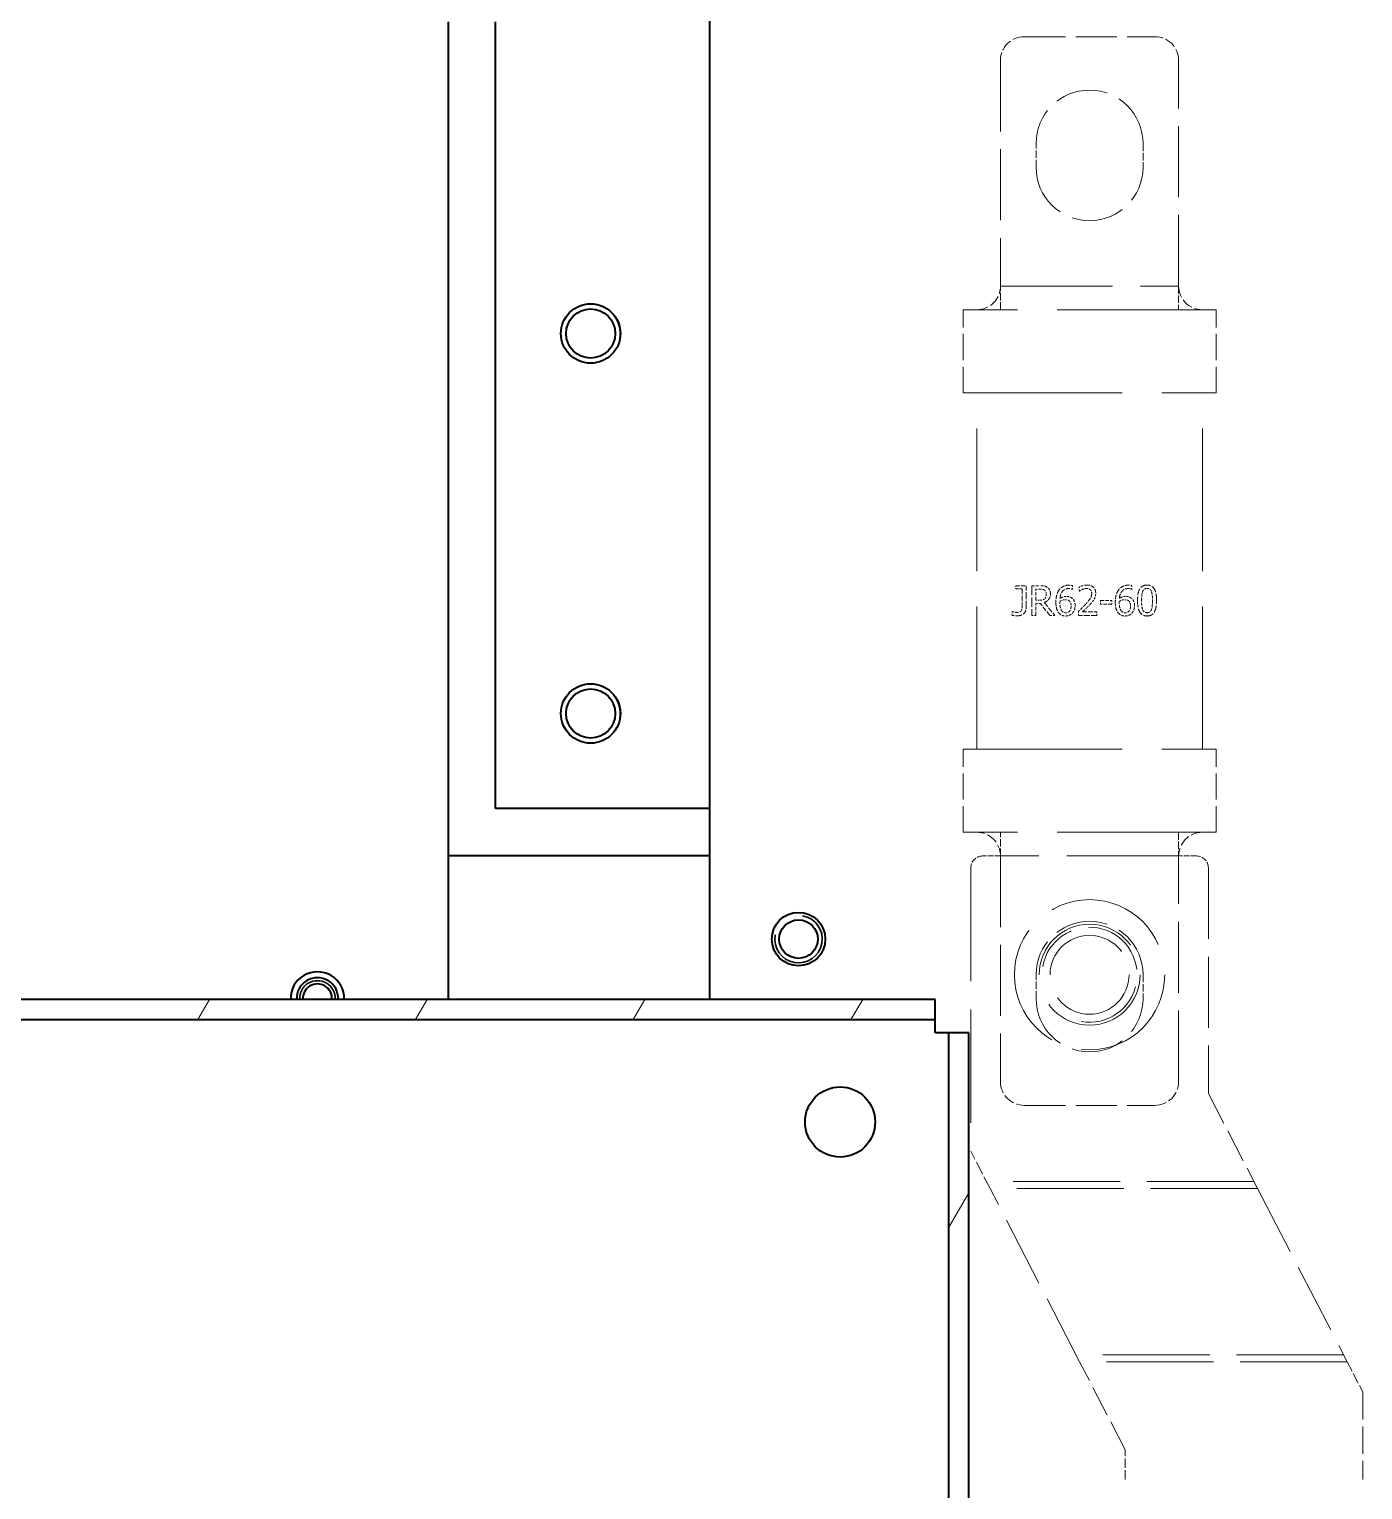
# Model space of a CAD drawing. Header units: millimetres. Extents: x 0 to 5945, y 0 to 4205.
# Drawn here: x 1734.5 to 1846.7, y 703.2 to 826.2 of the extents above; entities that cross this region are included whole.
import ezdxf

# ---------------------------------------------------------------- set-up
doc = ezdxf.new("R2010")
doc.units = ezdxf.units.MM
doc.header["$LTSCALE"] = 5
doc.linetypes.add('DASHED', pattern=[0.2067, 0.1654, -0.0413])
for name, color, linetype, lineweight in [('가려진 것(ISO)', 2, 'DASHED', 18), ('가시적인 것(ISO)', 3, 'Continuous', 40), ('가시적인 좁은 것(ISO)', 3, 'Continuous', 35), ('해치(ISO)', 7, 'Continuous', 18)]:
    doc.layers.add(name, color=color, linetype=linetype, lineweight=lineweight)

msp = doc.modelspace()

# ---------------------------------------------------------------- hatches: boundary and pattern name
at = {"layer": '해치(ISO)'}
h = msp.add_hatch(dxfattribs=at)
h.set_pattern_fill('ANSI31', color=256, scale=127, angle=14.99998, style=0)
h.set_pattern_definition([(60, (0, 0), (-13.74815, 7.9375), [])])
edge = h.paths.add_edge_path()
edge.add_ellipse((1787.737, 669.241), major_axis=(2.95, 0), ratio=1, start_angle=0, end_angle=360)
edge = h.paths.add_edge_path()
edge.add_ellipse((1767.737, 669.241), major_axis=(2.95, 0), ratio=1, start_angle=0, end_angle=360)
edge = h.paths.add_edge_path()
edge.add_ellipse((1717.737, 669.241), major_axis=(2.95, 0), ratio=1, start_angle=0, end_angle=360)
edge = h.paths.add_edge_path()
edge.add_ellipse((1697.737, 669.241), major_axis=(2.95, 0), ratio=1, start_angle=0, end_angle=360)
edge = h.paths.add_edge_path()
edge.add_ellipse((1677.737, 669.241), major_axis=(2.95, 0), ratio=1, start_angle=0, end_angle=360)
edge = h.paths.add_edge_path()
edge.add_ellipse((1802.737, 734.141), major_axis=(2.95, 0), ratio=1, start_angle=0, end_angle=360)
edge = h.paths.add_edge_path()
edge.add_ellipse((1662.737, 734.141), major_axis=(2.95, 0), ratio=1, start_angle=0, end_angle=360)
edge = h.paths.add_edge_path()
edge.add_ellipse((1662.737, 660.141), major_axis=(2.95, 0), ratio=1, start_angle=0, end_angle=360)
edge = h.paths.add_edge_path()
edge.add_ellipse((1802.737, 660.141), major_axis=(2.95, 0), ratio=1, start_angle=0, end_angle=360)
h.paths.add_polyline_path([(1651.908, 741.641), (1651.908, 652.641), (1653.619, 652.641), (1653.619, 741.641)])
h.paths.add_polyline_path([(1813.565, 652.641), (1813.565, 741.641), (1811.855, 741.641), (1811.855, 652.641)])
h.paths.add_polyline_path([(1654.737, 651.523), (1654.737, 649.813), (1810.737, 649.813), (1810.737, 651.523)])
h.paths.add_polyline_path([(1654.737, 744.469), (1654.737, 742.759), (1810.737, 742.759), (1810.737, 744.469)])

# ---------------------------------------------------------------- linework, layer by layer
at = {"layer": '가려진 것(ISO)', "ltscale": 4.190233}
for p, q in [((1818.237, 825.541), (1829.237, 825.541)), ((1818.237, 735.541), (1829.237, 735.541))]:
    msp.add_line(p, q, dxfattribs=at)
at = {"layer": '가려진 것(ISO)', "ltscale": 7.237747}
for p, q in [((1816.237, 823.541), (1816.237, 804.541)), ((1831.237, 804.541), (1831.237, 823.541)), ((1816.237, 756.541), (1816.237, 737.541)), ((1831.237, 737.541), (1831.237, 756.541)), ((1833.737, 755.541), (1833.737, 736.541))]:
    msp.add_line(p, q, dxfattribs=at)
at = {"layer": '가려진 것(ISO)', "ltscale": 0.761779}
for p, q in [((1819.237, 814.541), (1819.237, 816.541)), ((1828.237, 816.541), (1828.237, 814.541)), ((1816.237, 802.541), (1816.237, 804.541)), ((1831.237, 804.541), (1831.237, 802.541)), ((1816.237, 756.541), (1816.237, 758.541)), ((1831.237, 758.541), (1831.237, 756.541)), ((1819.237, 744.541), (1819.237, 746.541)), ((1828.237, 746.541), (1828.237, 744.541))]:
    msp.add_line(p, q, dxfattribs=at)
at = {"layer": '가려진 것(ISO)', "ltscale": 11.399102}
for p, q in [((1816.237, 804.541), (1831.237, 804.541)), ((1831.237, 756.541), (1816.237, 756.541))]:
    msp.add_line(p, q, dxfattribs=at)
at = {"layer": '가려진 것(ISO)', "ltscale": 16.186726}
for p, q in [((1834.387, 802.541), (1813.087, 802.541)), ((1813.087, 795.541), (1834.387, 795.541)), ((1813.087, 765.541), (1834.387, 765.541)), ((1834.387, 758.541), (1813.087, 758.541))]:
    msp.add_line(p, q, dxfattribs=at)
at = {"layer": '가려진 것(ISO)', "ltscale": 2.666475}
for p, q in [((1813.087, 795.541), (1813.087, 802.541)), ((1834.387, 795.541), (1834.387, 802.541)), ((1813.087, 758.541), (1813.087, 765.541)), ((1834.387, 758.541), (1834.387, 765.541))]:
    msp.add_line(p, q, dxfattribs=at)
at = {"layer": '가려진 것(ISO)', "ltscale": 14.513788}
for p, q in [((1814.237, 765.541), (1814.237, 795.541)), ((1833.237, 765.541), (1833.237, 795.541))]:
    msp.add_line(p, q, dxfattribs=at)
at = {"layer": '가려진 것(ISO)', "ltscale": 0.408742}
msp.add_line((1817.53, 779.304), (1818.391, 779.304), dxfattribs=at)
at = {"layer": '가려진 것(ISO)', "ltscale": 0.101}
msp.add_line((1817.53, 779.304), (1817.53, 779.039), dxfattribs=at)
at = {"layer": '가려진 것(ISO)', "ltscale": 0.254898}
msp.add_line((1818.058, 779.039), (1817.53, 779.039), dxfattribs=at)
at = {"layer": '가려진 것(ISO)', "ltscale": 0.554793}
msp.add_line((1818.058, 779.039), (1818.058, 777.582), dxfattribs=at)
at = {"layer": '가려진 것(ISO)', "ltscale": 0.704514}
msp.add_line((1818.391, 777.455), (1818.391, 779.304), dxfattribs=at)
at = {"layer": '가려진 것(ISO)', "ltscale": 0.277625}
msp.add_line((1818.881, 779.304), (1819.525, 779.304), dxfattribs=at)
at = {"layer": '가려진 것(ISO)', "ltscale": 0.952248}
for p, q in [((1818.881, 779.304), (1818.881, 776.804)), ((1826.737, 704.041), (1826.737, 706.541))]:
    msp.add_line(p, q, dxfattribs=at)
at = {"layer": '가려진 것(ISO)', "ltscale": 0.357995}
msp.add_line((1819.213, 778.076), (1819.213, 779.017), dxfattribs=at)
at = {"layer": '가려진 것(ISO)', "ltscale": 0.140725}
msp.add_line((1819.543, 779.017), (1819.213, 779.017), dxfattribs=at)
at = {"layer": '가려진 것(ISO)', "ltscale": 0.005363}
msp.add_line((1822.307, 778.994), (1822.293, 778.994), dxfattribs=at)
at = {"layer": '가려진 것(ISO)', "ltscale": 0.122609}
for p, q in [((1822.307, 778.994), (1822.307, 779.316)), ((1827.307, 778.994), (1827.307, 779.316))]:
    msp.add_line(p, q, dxfattribs=at)
at = {"layer": '가려진 것(ISO)', "ltscale": 0.135729}
msp.add_line((1822.872, 779.207), (1822.872, 778.85), dxfattribs=at)
at = {"layer": '가려진 것(ISO)', "ltscale": 0.006873}
msp.add_line((1822.89, 778.85), (1822.872, 778.85), dxfattribs=at)
at = {"layer": '가려진 것(ISO)', "ltscale": 0.005708}
msp.add_line((1827.307, 778.994), (1827.293, 778.994), dxfattribs=at)
at = {"layer": '가려진 것(ISO)', "ltscale": 0.124447}
msp.add_line((1819.213, 778.076), (1819.505, 778.076), dxfattribs=at)
at = {"layer": '가려진 것(ISO)', "ltscale": 0.378833}
msp.add_line((1819.213, 776.804), (1819.213, 777.799), dxfattribs=at)
at = {"layer": '가려진 것(ISO)', "ltscale": 0.162092}
msp.add_line((1819.594, 777.799), (1819.213, 777.799), dxfattribs=at)
at = {"layer": '가려진 것(ISO)', "ltscale": 0.500089}
msp.add_line((1820.384, 776.804), (1819.594, 777.799), dxfattribs=at)
at = {"layer": '가려진 것(ISO)', "ltscale": 0.549816}
msp.add_line((1819.926, 777.892), (1820.816, 776.804), dxfattribs=at)
at = {"layer": '가려진 것(ISO)', "ltscale": 0.364289}
for p, q in [((1824.665, 778.05), (1825.611, 778.05)), ((1825.611, 777.746), (1824.665, 777.746))]:
    msp.add_line(p, q, dxfattribs=at)
at = {"layer": '가려진 것(ISO)', "ltscale": 0.115664}
for p, q in [((1824.665, 778.05), (1824.665, 777.746)), ((1825.611, 777.746), (1825.611, 778.05))]:
    msp.add_line(p, q, dxfattribs=at)
at = {"layer": '가려진 것(ISO)', "ltscale": 0.009279}
msp.add_line((1817.21, 777.138), (1817.228, 777.138), dxfattribs=at)
at = {"layer": '가려진 것(ISO)', "ltscale": 0.121838}
msp.add_line((1817.21, 777.138), (1817.21, 776.818), dxfattribs=at)
at = {"layer": '가려진 것(ISO)', "ltscale": 0.144507}
msp.add_line((1819.213, 776.804), (1818.881, 776.804), dxfattribs=at)
at = {"layer": '가려진 것(ISO)', "ltscale": 0.173639}
msp.add_line((1820.816, 776.804), (1820.384, 776.804), dxfattribs=at)
at = {"layer": '가려진 것(ISO)', "ltscale": 0.134957}
msp.add_line((1822.819, 777.159), (1822.819, 776.804), dxfattribs=at)
at = {"layer": '가려진 것(ISO)', "ltscale": 0.587895}
msp.add_line((1824.361, 776.804), (1822.819, 776.804), dxfattribs=at)
at = {"layer": '가려진 것(ISO)', "ltscale": 0.467898}
msp.add_line((1823.133, 777.094), (1824.361, 777.094), dxfattribs=at)
at = {"layer": '가려진 것(ISO)', "ltscale": 0.110261}
msp.add_line((1824.361, 776.804), (1824.361, 777.094), dxfattribs=at)
at = {"layer": '가려진 것(ISO)', "ltscale": 0.571309}
for p, q in [((1816.237, 756.541), (1814.737, 756.541)), ((1832.737, 756.541), (1831.237, 756.541))]:
    msp.add_line(p, q, dxfattribs=at)
at = {"layer": '가려진 것(ISO)', "ltscale": 11.546256}
msp.add_line((1813.737, 755.541), (1813.737, 731.675), dxfattribs=at)
at = {"layer": '가려진 것(ISO)', "ltscale": 3.430929}
msp.add_line((1833.737, 736.541), (1837.875, 728.541), dxfattribs=at)
at = {"layer": '가려진 것(ISO)', "ltscale": 1.343958}
msp.add_line((1815.358, 728.541), (1813.737, 731.675), dxfattribs=at)
at = {"layer": '가려진 것(ISO)', "ltscale": 10.893517}
for p, q in [((1837.57, 729.13), (1815.053, 729.13)), ((1837.875, 728.541), (1815.358, 728.541)), ((1845.116, 714.541), (1822.599, 714.541)), ((1845.42, 713.953), (1822.903, 713.953))]:
    msp.add_line(p, q, dxfattribs=at)
at = {"layer": '가려진 것(ISO)', "ltscale": 7.20884}
for p, q in [((1822.903, 713.953), (1815.358, 728.541)), ((1837.875, 728.541), (1845.42, 713.953))]:
    msp.add_line(p, q, dxfattribs=at)
at = {"layer": '가려진 것(ISO)', "ltscale": 3.178515}
msp.add_line((1826.737, 706.541), (1822.903, 713.953), dxfattribs=at)
at = {"layer": '가려진 것(ISO)', "ltscale": 1.091544}
msp.add_line((1845.42, 713.953), (1846.737, 711.407), dxfattribs=at)
at = {"layer": '가려진 것(ISO)', "ltscale": 2.805942}
msp.add_line((1846.737, 711.407), (1846.737, 704.041), dxfattribs=at)
at = {"layer": '가려진 것(ISO)', "ltscale": 12.817657}
msp.add_circle((1823.737, 746.541), 6.325, dxfattribs=at)
at = {"layer": '가려진 것(ISO)', "ltscale": 12.918983}
msp.add_circle((1823.737, 746.541), 4.25, dxfattribs=at)
at = {"layer": '가려진 것(ISO)', "ltscale": 10.102645}
msp.add_circle((1823.737, 746.541), 3.324, dxfattribs=at)
at = {"layer": '가려진 것(ISO)', "ltscale": 1.196656}
for centre, start, end in [((1818.237, 823.541), 90, 180), ((1829.237, 823.541), 0, 90), ((1814.237, 804.541), 270, 0), ((1833.237, 804.541), 180, 270), ((1814.237, 756.541), 0, 90), ((1833.237, 756.541), 90, 180), ((1818.237, 737.541), 180, 270), ((1829.237, 737.541), 270, 0)]:
    msp.add_arc(centre, 2, start, end, dxfattribs=at)
at = {"layer": '가려진 것(ISO)', "ltscale": 5.385303}
for centre, start, end in [((1823.737, 816.541), 0, 180), ((1823.737, 814.541), 180, 0), ((1823.737, 746.541), 0, 180), ((1823.737, 744.541), 180, 0)]:
    msp.add_arc(centre, 4.5, start, end, dxfattribs=at)
at = {"layer": '가려진 것(ISO)', "ltscale": 0.598278}
for centre, start, end in [((1814.737, 755.541), 90, 180), ((1832.737, 755.541), 0, 90)]:
    msp.add_arc(centre, 1, start, end, dxfattribs=at)
at = {"layer": '가려진 것(ISO)', "ltscale": 7.180437}
msp.add_arc((1823.737, 746.541), 4, 260, 170, dxfattribs=at)
at = {"layer": '가려진 것(ISO)', "ltscale": 0.273012}
msp.add_open_spline([(1820.161, 779.173), (1820.086, 779.221), (1820.007, 779.255), (1819.826, 779.295), (1819.701, 779.301), (1819.596, 779.304), (1819.561, 779.304), (1819.525, 779.304)], degree=3, knots=[-0.054664366, -0.054664366, -0.054664366, -0.054664366, -0.034591986, -0.034591986, -0.011808294, -0.011808294, 0, 0, 0, 0], dxfattribs=at)
at = {"layer": '가려진 것(ISO)', "ltscale": 0.171168}
msp.add_open_spline([(1819.543, 779.017), (1819.663, 779.017), (1819.737, 779.006), (1819.839, 778.983), (1819.892, 778.963), (1819.941, 778.931)], degree=3, knots=[-0.034060259, -0.034060259, -0.034060259, -0.034060259, -0.018377556, -0.018377556, 0, 0, 0, 0], dxfattribs=at)
at = {"layer": '가려진 것(ISO)', "ltscale": 0.377433}
msp.add_open_spline([(1819.926, 777.892), (1820.022, 777.928), (1820.113, 777.978), (1820.24, 778.087), (1820.3, 778.149), (1820.393, 778.309), (1820.421, 778.394), (1820.442, 778.53), (1820.445, 778.578), (1820.445, 778.626)], degree=3, knots=[-0.1196822, -0.1196822, -0.1196822, -0.1196822, -0.0707649, -0.0707649, -0.04154706, -0.04154706, -0.0142504, -0.0142504, 0, 0, 0, 0], dxfattribs=at)
at = {"layer": '가려진 것(ISO)', "ltscale": 0.149238}
msp.add_open_spline([(1819.941, 778.931), (1819.97, 778.912), (1819.996, 778.888), (1820.038, 778.836), (1820.056, 778.807), (1820.09, 778.715), (1820.099, 778.657), (1820.099, 778.599)], degree=3, knots=[-0.044371603, -0.044371603, -0.044371603, -0.044371603, -0.029728462, -0.029728462, -0.01746242, -0.01746242, 0, 0, 0, 0], dxfattribs=at)
at = {"layer": '가려진 것(ISO)', "ltscale": 0.25046}
msp.add_open_spline([(1820.445, 778.626), (1820.445, 778.684), (1820.44, 778.742), (1820.417, 778.849), (1820.4, 778.898), (1820.355, 778.982), (1820.311, 779.054), (1820.207, 779.141), (1820.184, 779.158), (1820.161, 779.173)], degree=3, knots=[-0.12463153, -0.12463153, -0.12463153, -0.12463153, -0.0812809, -0.0812809, -0.04256181, -0.04256181, -0.00868724, -0.00868724, 0, 0, 0, 0], dxfattribs=at)
at = {"layer": '가려진 것(ISO)', "ltscale": 0.419814}
msp.add_open_spline([(1821.176, 778.948), (1821.092, 778.831), (1821.032, 778.701), (1820.947, 778.422), (1820.919, 778.261), (1820.904, 778.019), (1820.903, 777.961), (1820.903, 777.902)], degree=3, knots=[-0.12760007, -0.12760007, -0.12760007, -0.12760007, -0.07278553, -0.07278553, -0.01750933, -0.01750933, 0, 0, 0, 0], dxfattribs=at)
at = {"layer": '가려진 것(ISO)', "ltscale": 0.3789}
msp.add_open_spline([(1822.023, 779.351), (1821.939, 779.351), (1821.855, 779.344), (1821.697, 779.312), (1821.623, 779.289), (1821.472, 779.22), (1821.361, 779.156), (1821.229, 779.016), (1821.201, 778.983), (1821.176, 778.948)], degree=3, knots=[-0.14152519, -0.14152519, -0.14152519, -0.14152519, -0.09859645, -0.09859645, -0.05876639, -0.05876639, -0.01308196, -0.01308196, 0, 0, 0, 0], dxfattribs=at)
at = {"layer": '가려진 것(ISO)', "ltscale": 0.476875}
msp.add_open_spline([(1821.247, 778.226), (1821.256, 778.328), (1821.273, 778.431), (1821.327, 778.611), (1821.361, 778.691), (1821.464, 778.849), (1821.526, 778.906), (1821.651, 778.994), (1821.728, 779.026), (1821.866, 779.056), (1821.922, 779.061), (1821.979, 779.061)], degree=3, knots=[-0.10123763, -0.10123763, -0.10123763, -0.10123763, -0.08096199, -0.08096199, -0.06369577, -0.06369577, -0.04325844, -0.04325844, -0.01717021, -0.01717021, 0, 0, 0, 0], dxfattribs=at)
at = {"layer": '가려진 것(ISO)', "ltscale": 0.12489}
msp.add_open_spline([(1821.979, 779.061), (1822.129, 779.061), (1822.224, 779.024), (1822.273, 779.004), (1822.283, 778.999), (1822.293, 778.994)], degree=3, knots=[-0.015949455, -0.015949455, -0.015949455, -0.015949455, -0.003274133, -0.003274133, 0, 0, 0, 0], dxfattribs=at)
at = {"layer": '가려진 것(ISO)', "ltscale": 0.110616}
msp.add_open_spline([(1822.307, 779.316), (1822.228, 779.342), (1822.137, 779.348), (1822.054, 779.351), (1822.039, 779.351), (1822.023, 779.351)], degree=3, knots=[-0.025311614, -0.025311614, -0.025311614, -0.025311614, -0.004705461, -0.004705461, 0, 0, 0, 0], dxfattribs=at)
at = {"layer": '가려진 것(ISO)', "ltscale": 0.252628}
msp.add_open_spline([(1823.512, 779.357), (1823.316, 779.357), (1823.12, 779.308), (1822.916, 779.227), (1822.893, 779.217), (1822.872, 779.207)], degree=3, knots=[-0.065944454, -0.065944454, -0.065944454, -0.065944454, -0.007184685, -0.007184685, 0, 0, 0, 0], dxfattribs=at)
at = {"layer": '가려진 것(ISO)', "ltscale": 0.106803}
msp.add_open_spline([(1822.89, 778.85), (1822.918, 778.87), (1822.95, 778.89), (1823.009, 778.927), (1823.045, 778.949), (1823.106, 778.977), (1823.12, 778.983), (1823.133, 778.988)], degree=3, knots=[-0.034956599, -0.034956599, -0.034956599, -0.034956599, -0.020325539, -0.020325539, -0.004405499, -0.004405499, 0, 0, 0, 0], dxfattribs=at)
at = {"layer": '가려진 것(ISO)', "ltscale": 0.139302}
msp.add_open_spline([(1823.133, 778.988), (1823.218, 779.023), (1823.324, 779.057), (1823.454, 779.067), (1823.471, 779.067), (1823.488, 779.067)], degree=3, knots=[-0.039082403, -0.039082403, -0.039082403, -0.039082403, -0.005165579, -0.005165579, 0, 0, 0, 0], dxfattribs=at)
at = {"layer": '가려진 것(ISO)', "ltscale": 0.397771}
msp.add_open_spline([(1823.917, 778.652), (1823.917, 778.595), (1823.911, 778.538), (1823.885, 778.425), (1823.866, 778.37), (1823.811, 778.254), (1823.749, 778.141), (1823.524, 777.874), (1823.474, 777.816), (1823.423, 777.76)], degree=3, knots=[-0.24140122, -0.24140122, -0.24140122, -0.24140122, -0.17391099, -0.17391099, -0.10486596, -0.10486596, -0.02255702, -0.02255702, 0, 0, 0, 0], dxfattribs=at)
at = {"layer": '가려진 것(ISO)', "ltscale": 0.125375}
msp.add_open_spline([(1823.488, 779.067), (1823.538, 779.067), (1823.588, 779.062), (1823.679, 779.037), (1823.721, 779.019), (1823.771, 778.985), (1823.783, 778.976), (1823.794, 778.966)], degree=3, knots=[-0.033100109, -0.033100109, -0.033100109, -0.033100109, -0.018135955, -0.018135955, -0.004466706, -0.004466706, 0, 0, 0, 0], dxfattribs=at)
at = {"layer": '가려진 것(ISO)', "ltscale": 0.437306}
msp.add_open_spline([(1824.258, 778.67), (1824.258, 778.746), (1824.249, 778.822), (1824.209, 778.961), (1824.18, 779.024), (1824.102, 779.133), (1824.047, 779.193), (1823.886, 779.294), (1823.796, 779.325), (1823.639, 779.352), (1823.576, 779.357), (1823.512, 779.357)], degree=3, knots=[-0.13851553, -0.13851553, -0.13851553, -0.13851553, -0.10579696, -0.10579696, -0.07581742, -0.07581742, -0.04769428, -0.04769428, -0.01899128, -0.01899128, 0, 0, 0, 0], dxfattribs=at)
at = {"layer": '가려진 것(ISO)', "ltscale": 0.13261}
msp.add_open_spline([(1823.794, 778.966), (1823.811, 778.951), (1823.826, 778.935), (1823.853, 778.899), (1823.865, 778.879), (1823.895, 778.818), (1823.909, 778.771), (1823.917, 778.691), (1823.917, 778.671), (1823.917, 778.652)], degree=3, knots=[-0.042373061, -0.042373061, -0.042373061, -0.042373061, -0.033335124, -0.033335124, -0.023979076, -0.023979076, -0.005860378, -0.005860378, 0, 0, 0, 0], dxfattribs=at)
at = {"layer": '가려진 것(ISO)', "ltscale": 0.199185}
msp.add_open_spline([(1824.128, 778.17), (1824.164, 778.231), (1824.192, 778.296), (1824.231, 778.421), (1824.248, 778.492), (1824.257, 778.615), (1824.258, 778.642), (1824.258, 778.67)], degree=3, knots=[-0.070068024, -0.070068024, -0.070068024, -0.070068024, -0.03676824, -0.03676824, -0.008321381, -0.008321381, 0, 0, 0, 0], dxfattribs=at)
at = {"layer": '가려진 것(ISO)', "ltscale": 0.419428}
msp.add_open_spline([(1826.176, 778.948), (1826.093, 778.831), (1826.032, 778.701), (1825.954, 778.446), (1825.921, 778.287), (1825.905, 778.021), (1825.903, 777.962), (1825.903, 777.902)], degree=3, knots=[-0.1527943, -0.1527943, -0.1527943, -0.1527943, -0.07987481, -0.07987481, -0.01783484, -0.01783484, 0, 0, 0, 0], dxfattribs=at)
at = {"layer": '가려진 것(ISO)', "ltscale": 0.385581}
msp.add_open_spline([(1827.023, 779.351), (1826.939, 779.351), (1826.854, 779.344), (1826.694, 779.311), (1826.619, 779.288), (1826.467, 779.217), (1826.359, 779.154), (1826.229, 779.016), (1826.201, 778.983), (1826.176, 778.948)], degree=3, knots=[-0.14208127, -0.14208127, -0.14208127, -0.14208127, -0.09806841, -0.09806841, -0.05785779, -0.05785779, -0.01312239, -0.01312239, 0, 0, 0, 0], dxfattribs=at)
at = {"layer": '가려진 것(ISO)', "ltscale": 0.482421}
msp.add_open_spline([(1826.247, 778.226), (1826.256, 778.329), (1826.274, 778.434), (1826.329, 778.616), (1826.364, 778.697), (1826.468, 778.853), (1826.53, 778.909), (1826.656, 778.997), (1826.734, 779.028), (1826.871, 779.056), (1826.925, 779.061), (1826.979, 779.061)], degree=3, knots=[-0.10315419, -0.10315419, -0.10315419, -0.10315419, -0.08232484, -0.08232484, -0.06458383, -0.06458383, -0.04401496, -0.04401496, -0.01710048, -0.01710048, 0, 0, 0, 0], dxfattribs=at)
at = {"layer": '가려진 것(ISO)', "ltscale": 0.131135}
msp.add_open_spline([(1826.979, 779.061), (1827.131, 779.061), (1827.227, 779.023), (1827.274, 779.003), (1827.284, 778.999), (1827.293, 778.994)], degree=3, knots=[-0.016218265, -0.016218265, -0.016218265, -0.016218265, -0.003224325, -0.003224325, 0, 0, 0, 0], dxfattribs=at)
at = {"layer": '가려진 것(ISO)', "ltscale": 0.116559}
msp.add_open_spline([(1827.307, 779.316), (1827.227, 779.343), (1827.134, 779.348), (1827.053, 779.351), (1827.038, 779.351), (1827.023, 779.351)], degree=3, knots=[-0.0260772, -0.0260772, -0.0260772, -0.0260772, -0.004715452, -0.004715452, 0, 0, 0, 0], dxfattribs=at)
at = {"layer": '가려진 것(ISO)', "ltscale": 0.690458}
msp.add_open_spline([(1828.577, 779.355), (1828.466, 779.355), (1828.353, 779.338), (1828.174, 779.256), (1828.109, 779.209), (1827.979, 779.068), (1827.931, 778.977), (1827.836, 778.734), (1827.805, 778.551), (1827.781, 778.273), (1827.777, 778.162), (1827.777, 778.052)], degree=3, knots=[-0.16704468, -0.16704468, -0.16704468, -0.16704468, -0.13474958, -0.13474958, -0.11214712, -0.11214712, -0.08386527, -0.08386527, -0.03282273, -0.03282273, 0, 0, 0, 0], dxfattribs=at)
at = {"layer": '가려진 것(ISO)', "ltscale": 0.29436}
msp.add_open_spline([(1828.117, 778.052), (1828.117, 778.213), (1828.121, 778.374), (1828.151, 778.627), (1828.17, 778.727), (1828.204, 778.814)], degree=3, knots=[-0.076791672, -0.076791672, -0.076791672, -0.076791672, -0.028555611, -0.028555611, 0, 0, 0, 0], dxfattribs=at)
at = {"layer": '가려진 것(ISO)', "ltscale": 0.203335}
msp.add_open_spline([(1828.204, 778.814), (1828.227, 778.87), (1828.257, 778.923), (1828.337, 779.01), (1828.377, 779.033), (1828.46, 779.069), (1828.519, 779.077), (1828.577, 779.077)], degree=3, knots=[-0.040213998, -0.040213998, -0.040213998, -0.040213998, -0.030249494, -0.030249494, -0.019967375, -0.019967375, 0, 0, 0, 0], dxfattribs=at)
at = {"layer": '가려진 것(ISO)', "ltscale": 0.699436}
msp.add_open_spline([(1829.375, 778.054), (1829.375, 778.261), (1829.361, 778.482), (1829.287, 778.8), (1829.248, 778.916), (1829.157, 779.074), (1829.105, 779.151), (1828.945, 779.276), (1828.86, 779.314), (1828.706, 779.349), (1828.642, 779.355), (1828.577, 779.355)], degree=3, knots=[-0.26110065, -0.26110065, -0.26110065, -0.26110065, -0.15427545, -0.15427545, -0.09074831, -0.09074831, -0.05490559, -0.05490559, -0.0224065, -0.0224065, 0, 0, 0, 0], dxfattribs=at)
at = {"layer": '가려진 것(ISO)', "ltscale": 0.203215}
msp.add_open_spline([(1828.577, 779.077), (1828.633, 779.077), (1828.689, 779.069), (1828.767, 779.037), (1828.809, 779.015), (1828.892, 778.926), (1828.921, 778.875), (1828.944, 778.818)], degree=3, knots=[-0.080602149, -0.080602149, -0.080602149, -0.080602149, -0.039421956, -0.039421956, -0.018815471, -0.018815471, 0, 0, 0, 0], dxfattribs=at)
at = {"layer": '가려진 것(ISO)', "ltscale": 0.295907}
msp.add_open_spline([(1828.944, 778.818), (1828.945, 778.814), (1828.947, 778.809), (1828.993, 778.687), (1829.009, 778.558), (1829.023, 778.424), (1829.027, 778.356), (1829.032, 778.251), (1829.033, 778.213), (1829.034, 778.155), (1829.034, 778.135), (1829.035, 778.095), (1829.035, 778.075), (1829.035, 778.054)], degree=3, knots=[-0.064679379, -0.064679379, -0.064679379, -0.064679379, -0.063918993, -0.063918993, -0.043618177, -0.043618177, -0.023439167, -0.023439167, -0.012106328, -0.012106328, -0.00611506, -0.00611506, 0, 0, 0, 0], dxfattribs=at)
at = {"layer": '가려진 것(ISO)', "ltscale": 0.492594}
msp.add_open_spline([(1817.651, 776.77), (1817.752, 776.77), (1817.857, 776.782), (1818.036, 776.841), (1818.113, 776.882), (1818.219, 776.972), (1818.267, 777.021), (1818.344, 777.159), (1818.367, 777.23), (1818.387, 777.354), (1818.391, 777.404), (1818.391, 777.455)], degree=3, knots=[-0.17753396, -0.17753396, -0.17753396, -0.17753396, -0.11471799, -0.11471799, -0.06474154, -0.06474154, -0.03813067, -0.03813067, -0.01501776, -0.01501776, 0, 0, 0, 0], dxfattribs=at)
at = {"layer": '가려진 것(ISO)', "ltscale": 0.155152}
msp.add_open_spline([(1818.058, 777.582), (1818.058, 777.467), (1818.051, 777.381), (1818.036, 777.296), (1818.025, 777.259), (1818.001, 777.214), (1817.995, 777.204), (1817.988, 777.193)], degree=3, knots=[-0.030244565, -0.030244565, -0.030244565, -0.030244565, -0.016045663, -0.016045663, -0.004098835, -0.004098835, 0, 0, 0, 0], dxfattribs=at)
at = {"layer": '가려진 것(ISO)', "ltscale": 0.199946}
msp.add_open_spline([(1819.957, 778.206), (1819.93, 778.18), (1819.901, 778.158), (1819.822, 778.115), (1819.781, 778.106), (1819.679, 778.083), (1819.59, 778.076), (1819.505, 778.076)], degree=3, knots=[-0.038112853, -0.038112853, -0.038112853, -0.038112853, -0.034136392, -0.034136392, -0.028350517, -0.028350517, 0, 0, 0, 0], dxfattribs=at)
at = {"layer": '가려진 것(ISO)', "ltscale": 0.166024}
msp.add_open_spline([(1820.099, 778.599), (1820.099, 778.551), (1820.095, 778.503), (1820.076, 778.399), (1820.06, 778.36), (1820.026, 778.286), (1819.995, 778.243), (1819.957, 778.206)], degree=3, knots=[-0.031333941, -0.031333941, -0.031333941, -0.031333941, -0.024721506, -0.024721506, -0.016696328, -0.016696328, 0, 0, 0, 0], dxfattribs=at)
at = {"layer": '가려진 것(ISO)', "ltscale": 0.377677}
msp.add_open_spline([(1820.903, 777.902), (1820.903, 777.725), (1820.918, 777.533), (1820.992, 777.288), (1821.034, 777.169), (1821.131, 777.032), (1821.154, 777.004), (1821.178, 776.978)], degree=3, knots=[-0.14114964, -0.14114964, -0.14114964, -0.14114964, -0.05104751, -0.05104751, -0.01087401, -0.01087401, 0, 0, 0, 0], dxfattribs=at)
at = {"layer": '가려진 것(ISO)', "ltscale": 0.060158}
for points, knots in [([(1821.241, 777.827), (1821.241, 777.877), (1821.243, 777.905), (1821.245, 777.938), (1821.246, 777.962), (1821.247, 777.985)], [-0.009827418, -0.009827418, -0.009827418, -0.009827418, -0.0070958712, -0.0070958712, 0, 0, 0, 0]), ([(1826.241, 777.827), (1826.241, 777.877), (1826.243, 777.905), (1826.245, 777.938), (1826.246, 777.962), (1826.247, 777.985)], [-0.0098277635, -0.0098277635, -0.0098277635, -0.0098277635, -0.0070958832, -0.0070958832, 0, 0, 0, 0])]:
    msp.add_open_spline(points, degree=3, knots=knots, dxfattribs=at)
at = {"layer": '가려진 것(ISO)', "ltscale": 0.266972}
msp.add_open_spline([(1821.419, 777.167), (1821.392, 777.197), (1821.368, 777.232), (1821.321, 777.322), (1821.302, 777.378), (1821.253, 777.53), (1821.241, 777.681), (1821.241, 777.827)], degree=3, knots=[-0.062624171, -0.062624171, -0.062624171, -0.062624171, -0.055022876, -0.055022876, -0.043905235, -0.043905235, 0, 0, 0, 0], dxfattribs=at)
at = {"layer": '가려진 것(ISO)', "ltscale": 0.217692}
msp.add_open_spline([(1821.768, 778.401), (1821.686, 778.401), (1821.606, 778.391), (1821.461, 778.346), (1821.387, 778.313), (1821.292, 778.256), (1821.269, 778.242), (1821.247, 778.226)], degree=3, knots=[-0.064215689, -0.064215689, -0.064215689, -0.064215689, -0.034180175, -0.034180175, -0.008184893, -0.008184893, 0, 0, 0, 0], dxfattribs=at)
at = {"layer": '가려진 것(ISO)', "ltscale": 0.184592}
msp.add_open_spline([(1821.247, 777.985), (1821.341, 778.044), (1821.417, 778.072), (1821.539, 778.111), (1821.615, 778.123), (1821.693, 778.123)], degree=3, knots=[-0.039470601, -0.039470601, -0.039470601, -0.039470601, -0.023917131, -0.023917131, 0, 0, 0, 0], dxfattribs=at)
at = {"layer": '가려진 것(ISO)', "ltscale": 0.13104}
msp.add_open_spline([(1821.693, 778.123), (1821.775, 778.123), (1821.845, 778.112), (1821.933, 778.088), (1821.975, 778.066), (1822.013, 778.036)], degree=3, knots=[-0.027826064, -0.027826064, -0.027826064, -0.027826064, -0.014712007, -0.014712007, 0, 0, 0, 0], dxfattribs=at)
at = {"layer": '가려진 것(ISO)', "ltscale": 0.317763}
msp.add_open_spline([(1822.183, 777.6), (1822.183, 777.489), (1822.169, 777.381), (1822.108, 777.234), (1822.078, 777.186), (1821.999, 777.107), (1821.956, 777.078), (1821.852, 777.035), (1821.792, 777.025), (1821.731, 777.025)], degree=3, knots=[-0.082343246, -0.082343246, -0.082343246, -0.082343246, -0.05235454, -0.05235454, -0.034489528, -0.034489528, -0.018544585, -0.018544585, 0, 0, 0, 0], dxfattribs=at)
at = {"layer": '가려진 것(ISO)', "ltscale": 0.199722}
msp.add_open_spline([(1822.252, 778.253), (1822.192, 778.298), (1822.125, 778.338), (1821.986, 778.385), (1821.912, 778.394), (1821.821, 778.4), (1821.794, 778.401), (1821.768, 778.401)], degree=3, knots=[-0.048505632, -0.048505632, -0.048505632, -0.048505632, -0.027933514, -0.027933514, -0.008103981, -0.008103981, 0, 0, 0, 0], dxfattribs=at)
at = {"layer": '가려진 것(ISO)', "ltscale": 0.185184}
msp.add_open_spline([(1822.013, 778.036), (1822.042, 778.012), (1822.068, 777.985), (1822.116, 777.919), (1822.132, 777.885), (1822.173, 777.782), (1822.183, 777.692), (1822.183, 777.6)], degree=3, knots=[-0.045030136, -0.045030136, -0.045030136, -0.045030136, -0.036983834, -0.036983834, -0.027470808, -0.027470808, 0, 0, 0, 0], dxfattribs=at)
at = {"layer": '가려진 것(ISO)', "ltscale": 0.275053}
msp.add_open_spline([(1822.524, 777.615), (1822.524, 777.742), (1822.506, 777.871), (1822.435, 778.041), (1822.397, 778.116), (1822.302, 778.212), (1822.278, 778.233), (1822.252, 778.253)], degree=3, knots=[-0.10955646, -0.10955646, -0.10955646, -0.10955646, -0.04070122, -0.04070122, -0.00974575, -0.00974575, 0, 0, 0, 0], dxfattribs=at)
at = {"layer": '가려진 것(ISO)', "ltscale": 0.262154}
msp.add_open_spline([(1822.289, 776.987), (1822.353, 777.052), (1822.403, 777.129), (1822.489, 777.32), (1822.51, 777.42), (1822.522, 777.543), (1822.524, 777.579), (1822.524, 777.615)], degree=3, knots=[-0.05765717, -0.05765717, -0.05765717, -0.05765717, -0.036994725, -0.036994725, -0.010794869, -0.010794869, 0, 0, 0, 0], dxfattribs=at)
at = {"layer": '가려진 것(ISO)', "ltscale": 0.325045}
msp.add_open_spline([(1823.423, 777.76), (1823.328, 777.656), (1823.174, 777.495), (1822.882, 777.218), (1822.851, 777.188), (1822.819, 777.159)], degree=3, knots=[-0.12092803, -0.12092803, -0.12092803, -0.12092803, -0.01294085, -0.01294085, 0, 0, 0, 0], dxfattribs=at)
at = {"layer": '가려진 것(ISO)', "ltscale": 0.352644}
msp.add_open_spline([(1823.133, 777.094), (1823.234, 777.188), (1823.481, 777.413), (1823.731, 777.675), (1823.763, 777.708), (1823.794, 777.742)], degree=3, knots=[-0.1086404, -0.1086404, -0.1086404, -0.1086404, -0.01375066, -0.01375066, 0, 0, 0, 0], dxfattribs=at)
at = {"layer": '가려진 것(ISO)', "ltscale": 0.207195}
msp.add_open_spline([(1823.794, 777.742), (1823.901, 777.856), (1824.007, 777.974), (1824.104, 778.127), (1824.116, 778.148), (1824.128, 778.17)], degree=3, knots=[-0.054341651, -0.054341651, -0.054341651, -0.054341651, -0.007314039, -0.007314039, 0, 0, 0, 0], dxfattribs=at)
at = {"layer": '가려진 것(ISO)', "ltscale": 0.377235}
msp.add_open_spline([(1825.903, 777.902), (1825.903, 777.724), (1825.919, 777.531), (1825.998, 777.268), (1826.042, 777.159), (1826.131, 777.032), (1826.154, 777.004), (1826.178, 776.978)], degree=3, knots=[-0.1134236, -0.1134236, -0.1134236, -0.1134236, -0.04694345, -0.04694345, -0.01088835, -0.01088835, 0, 0, 0, 0], dxfattribs=at)
at = {"layer": '가려진 것(ISO)', "ltscale": 0.267162}
msp.add_open_spline([(1826.419, 777.167), (1826.392, 777.197), (1826.368, 777.232), (1826.321, 777.322), (1826.302, 777.378), (1826.253, 777.53), (1826.241, 777.68), (1826.241, 777.827)], degree=3, knots=[-0.063033156, -0.063033156, -0.063033156, -0.063033156, -0.055331918, -0.055331918, -0.044101496, -0.044101496, 0, 0, 0, 0], dxfattribs=at)
at = {"layer": '가려진 것(ISO)', "ltscale": 0.220766}
msp.add_open_spline([(1826.768, 778.401), (1826.687, 778.401), (1826.606, 778.391), (1826.461, 778.346), (1826.387, 778.313), (1826.292, 778.256), (1826.269, 778.242), (1826.247, 778.226)], degree=3, knots=[-0.065005783, -0.065005783, -0.065005783, -0.065005783, -0.034395353, -0.034395353, -0.00819549, -0.00819549, 0, 0, 0, 0], dxfattribs=at)
at = {"layer": '가려진 것(ISO)', "ltscale": 0.186866}
msp.add_open_spline([(1826.247, 777.985), (1826.341, 778.044), (1826.417, 778.072), (1826.54, 778.112), (1826.616, 778.123), (1826.693, 778.123)], degree=3, knots=[-0.040167944, -0.040167944, -0.040167944, -0.040167944, -0.024372454, -0.024372454, 0, 0, 0, 0], dxfattribs=at)
at = {"layer": '가려진 것(ISO)', "ltscale": 0.135257}
msp.add_open_spline([(1826.693, 778.123), (1826.78, 778.123), (1826.849, 778.11), (1826.929, 778.089), (1826.973, 778.067), (1827.013, 778.036)], degree=3, knots=[-0.026259904, -0.026259904, -0.026259904, -0.026259904, -0.015815603, -0.015815603, 0, 0, 0, 0], dxfattribs=at)
at = {"layer": '가려진 것(ISO)', "ltscale": 0.32314}
msp.add_open_spline([(1827.183, 777.6), (1827.183, 777.499), (1827.172, 777.392), (1827.108, 777.23), (1827.074, 777.185), (1827.006, 777.113), (1826.962, 777.082), (1826.855, 777.035), (1826.794, 777.025), (1826.731, 777.025)], degree=3, knots=[-0.069163698, -0.069163698, -0.069163698, -0.069163698, -0.050471564, -0.050471564, -0.036698139, -0.036698139, -0.019723682, -0.019723682, 0, 0, 0, 0], dxfattribs=at)
at = {"layer": '가려진 것(ISO)', "ltscale": 0.20766}
msp.add_open_spline([(1827.252, 778.253), (1827.205, 778.288), (1827.155, 778.319), (1827.069, 778.358), (1827.024, 778.374), (1826.919, 778.392), (1826.882, 778.396), (1826.819, 778.4), (1826.794, 778.401), (1826.768, 778.401)], degree=3, knots=[-0.078148112, -0.078148112, -0.078148112, -0.078148112, -0.042047016, -0.042047016, -0.019857517, -0.019857517, -0.008132011, -0.008132011, 0, 0, 0, 0], dxfattribs=at)
at = {"layer": '가려진 것(ISO)', "ltscale": 0.186913}
msp.add_open_spline([(1827.013, 778.036), (1827.042, 778.012), (1827.068, 777.986), (1827.117, 777.919), (1827.133, 777.885), (1827.174, 777.779), (1827.183, 777.687), (1827.183, 777.6)], degree=3, knots=[-0.041407773, -0.041407773, -0.041407773, -0.041407773, -0.034313266, -0.034313266, -0.025867753, -0.025867753, 0, 0, 0, 0], dxfattribs=at)
at = {"layer": '가려진 것(ISO)', "ltscale": 0.278911}
msp.add_open_spline([(1827.524, 777.615), (1827.524, 777.682), (1827.519, 777.749), (1827.496, 777.875), (1827.48, 777.933), (1827.435, 778.041), (1827.396, 778.118), (1827.299, 778.215), (1827.276, 778.235), (1827.252, 778.253)], degree=3, knots=[-0.11554833, -0.11554833, -0.11554833, -0.11554833, -0.07718045, -0.07718045, -0.04243276, -0.04243276, -0.00952923, -0.00952923, 0, 0, 0, 0], dxfattribs=at)
at = {"layer": '가려진 것(ISO)', "ltscale": 0.265117}
msp.add_open_spline([(1827.289, 776.987), (1827.353, 777.052), (1827.404, 777.13), (1827.484, 777.311), (1827.509, 777.409), (1827.522, 777.548), (1827.524, 777.581), (1827.524, 777.615)], degree=3, knots=[-0.070484784, -0.070484784, -0.070484784, -0.070484784, -0.041678048, -0.041678048, -0.010034016, -0.010034016, 0, 0, 0, 0], dxfattribs=at)
at = {"layer": '가려진 것(ISO)', "ltscale": 0.688916}
msp.add_open_spline([(1827.777, 778.052), (1827.777, 777.807), (1827.797, 777.564), (1827.894, 777.209), (1827.941, 777.119), (1828.022, 776.99), (1828.076, 776.929), (1828.216, 776.825), (1828.298, 776.791), (1828.448, 776.757), (1828.513, 776.752), (1828.577, 776.752)], degree=3, knots=[-0.128, -0.128, -0.128, -0.128, -0.09903788, -0.09903788, -0.07852457, -0.07852457, -0.05216661, -0.05216661, -0.0221877, -0.0221877, 0, 0, 0, 0], dxfattribs=at)
at = {"layer": '가려진 것(ISO)', "ltscale": 0.291269}
msp.add_open_spline([(1828.202, 777.299), (1828.152, 777.43), (1828.138, 777.557), (1828.121, 777.752), (1828.117, 777.913), (1828.117, 778.052)], degree=3, knots=[-0.058413696, -0.058413696, -0.058413696, -0.058413696, -0.04176152, -0.04176152, 0, 0, 0, 0], dxfattribs=at)
at = {"layer": '가려진 것(ISO)', "ltscale": 0.701225}
msp.add_open_spline([(1828.577, 776.752), (1828.661, 776.752), (1828.746, 776.762), (1828.898, 776.809), (1828.966, 776.844), (1829.097, 776.948), (1829.154, 777.018), (1829.266, 777.22), (1829.306, 777.36), (1829.347, 777.583), (1829.358, 777.67), (1829.368, 777.805), (1829.371, 777.853), (1829.374, 777.952), (1829.375, 778.003), (1829.375, 778.054)], degree=3, knots=[-0.18434583, -0.18434583, -0.18434583, -0.18434583, -0.15505908, -0.15505908, -0.1286312, -0.1286312, -0.09839776, -0.09839776, -0.05578323, -0.05578323, -0.0297485, -0.0297485, -0.01528073, -0.01528073, 0, 0, 0, 0], dxfattribs=at)
at = {"layer": '가려진 것(ISO)', "ltscale": 0.294924}
msp.add_open_spline([(1829.035, 778.054), (1829.035, 777.807), (1829.021, 777.656), (1828.999, 777.479), (1828.98, 777.379), (1828.946, 777.292)], degree=3, knots=[-0.053862981, -0.053862981, -0.053862981, -0.053862981, -0.028530535, -0.028530535, 0, 0, 0, 0], dxfattribs=at)
at = {"layer": '가려진 것(ISO)', "ltscale": 0.22237}
msp.add_open_spline([(1817.21, 776.818), (1817.336, 776.79), (1817.511, 776.774), (1817.625, 776.77), (1817.638, 776.77), (1817.651, 776.77)], degree=3, knots=[-0.044168745, -0.044168745, -0.044168745, -0.044168745, -0.005003298, -0.005003298, 0, 0, 0, 0], dxfattribs=at)
at = {"layer": '가려진 것(ISO)', "ltscale": 0.193094}
msp.add_open_spline([(1817.607, 777.057), (1817.595, 777.057), (1817.47, 777.058), (1817.248, 777.131), (1817.238, 777.135), (1817.228, 777.138)], degree=3, knots=[-0.091834642, -0.091834642, -0.091834642, -0.091834642, -0.004292055, -0.004292055, 0, 0, 0, 0], dxfattribs=at)
at = {"layer": '가려진 것(ISO)', "ltscale": 0.196239}
msp.add_open_spline([(1817.988, 777.193), (1817.974, 777.173), (1817.958, 777.156), (1817.919, 777.125), (1817.896, 777.112), (1817.834, 777.084), (1817.775, 777.065), (1817.65, 777.058), (1817.628, 777.057), (1817.607, 777.057)], degree=3, knots=[-0.091915659, -0.091915659, -0.091915659, -0.091915659, -0.071599429, -0.071599429, -0.047792735, -0.047792735, -0.00843318, -0.00843318, 0, 0, 0, 0], dxfattribs=at)
at = {"layer": '가려진 것(ISO)', "ltscale": 0.239318}
msp.add_open_spline([(1821.178, 776.978), (1821.238, 776.914), (1821.306, 776.863), (1821.441, 776.798), (1821.523, 776.767), (1821.668, 776.753), (1821.698, 776.752), (1821.729, 776.752)], degree=3, knots=[-0.092496631, -0.092496631, -0.092496631, -0.092496631, -0.044501686, -0.044501686, -0.009486531, -0.009486531, 0, 0, 0, 0], dxfattribs=at)
at = {"layer": '가려진 것(ISO)', "ltscale": 0.137587}
msp.add_open_spline([(1821.731, 777.025), (1821.7, 777.025), (1821.668, 777.028), (1821.613, 777.04), (1821.581, 777.049), (1821.5, 777.088), (1821.457, 777.125), (1821.419, 777.167)], degree=3, knots=[-0.040807808, -0.040807808, -0.040807808, -0.040807808, -0.027512539, -0.027512539, -0.016950541, -0.016950541, 0, 0, 0, 0], dxfattribs=at)
at = {"layer": '가려진 것(ISO)', "ltscale": 0.240929}
msp.add_open_spline([(1821.729, 776.752), (1821.82, 776.752), (1821.91, 776.765), (1822.054, 776.816), (1822.135, 776.852), (1822.246, 776.944), (1822.268, 776.965), (1822.289, 776.987)], degree=3, knots=[-0.095788193, -0.095788193, -0.095788193, -0.095788193, -0.043485374, -0.043485374, -0.009067985, -0.009067985, 0, 0, 0, 0], dxfattribs=at)
at = {"layer": '가려진 것(ISO)', "ltscale": 0.24194}
msp.add_open_spline([(1826.178, 776.978), (1826.238, 776.914), (1826.307, 776.862), (1826.442, 776.797), (1826.525, 776.767), (1826.669, 776.753), (1826.699, 776.752), (1826.729, 776.752)], degree=3, knots=[-0.094468891, -0.094468891, -0.094468891, -0.094468891, -0.045452199, -0.045452199, -0.009465614, -0.009465614, 0, 0, 0, 0], dxfattribs=at)
at = {"layer": '가려진 것(ISO)', "ltscale": 0.139785}
msp.add_open_spline([(1826.731, 777.025), (1826.7, 777.025), (1826.668, 777.028), (1826.615, 777.04), (1826.582, 777.048), (1826.5, 777.088), (1826.457, 777.125), (1826.419, 777.167)], degree=3, knots=[-0.044309197, -0.044309197, -0.044309197, -0.044309197, -0.028410923, -0.028410923, -0.017085279, -0.017085279, 0, 0, 0, 0], dxfattribs=at)
at = {"layer": '가려진 것(ISO)', "ltscale": 0.2497}
msp.add_open_spline([(1826.729, 776.752), (1826.822, 776.752), (1826.913, 776.765), (1827.059, 776.818), (1827.141, 776.856), (1827.248, 776.947), (1827.269, 776.966), (1827.289, 776.987)], degree=3, knots=[-0.095327178, -0.095327178, -0.095327178, -0.095327178, -0.04406508, -0.04406508, -0.008822353, -0.008822353, 0, 0, 0, 0], dxfattribs=at)
at = {"layer": '가려진 것(ISO)', "ltscale": 0.205923}
msp.add_open_spline([(1828.577, 777.029), (1828.517, 777.029), (1828.455, 777.038), (1828.378, 777.074), (1828.335, 777.096), (1828.253, 777.189), (1828.224, 777.241), (1828.202, 777.299)], degree=3, knots=[-0.0952142, -0.0952142, -0.0952142, -0.0952142, -0.039552721, -0.039552721, -0.01857492, -0.01857492, 0, 0, 0, 0], dxfattribs=at)
at = {"layer": '가려진 것(ISO)', "ltscale": 0.205084}
msp.add_open_spline([(1828.946, 777.292), (1828.925, 777.238), (1828.897, 777.188), (1828.819, 777.098), (1828.777, 777.075), (1828.696, 777.038), (1828.636, 777.029), (1828.577, 777.029)], degree=3, knots=[-0.038958812, -0.038958812, -0.038958812, -0.038958812, -0.030411796, -0.030411796, -0.020540887, -0.020540887, 0, 0, 0, 0], dxfattribs=at)
at = {"layer": '가시적인 것(ISO)'}
for p, q in [((1791.737, 844.541), (1791.737, 744.469)), ((1769.737, 826.791), (1769.737, 744.469)), ((1773.734, 760.541), (1773.734, 826.791)), ((1791.737, 760.541), (1773.734, 760.541)), ((1791.737, 756.541), (1769.737, 756.541)), ((1810.737, 744.469), (1654.737, 744.469)), ((1810.737, 742.759), (1810.737, 744.469)), ((1654.737, 742.759), (1810.737, 742.759)), ((1810.737, 741.641), (1810.737, 742.759)), ((1811.855, 741.641), (1810.737, 741.641)), ((1813.565, 741.641), (1811.855, 741.641)), ((1811.855, 741.641), (1811.855, 652.641)), ((1813.565, 652.641), (1813.565, 741.641))]:
    msp.add_line(p, q, dxfattribs=at)
for centre, radius in [((1781.737, 800.541), 2.5), ((1781.737, 800.541), 2.067), ((1781.737, 768.541), 2.5), ((1781.737, 768.541), 2.067), ((1799.237, 749.541), 2.25), ((1799.237, 749.541), 1.621), ((1802.737, 734.141), 2.95)]:
    msp.add_circle(centre, radius, dxfattribs=at)
for radius, start, end in [(2.25, 358.1771, 181.8229), (1.75, 357.65602, 182.34398), (1.229, 356.66275, 183.33725)]:
    msp.add_arc((1758.737, 744.541), radius, start, end, dxfattribs=at)
at = {"layer": '가시적인 좁은 것(ISO)'}
for centre, radius, start, end in [((1781.737, 800.541), 2.5, 350, 89.99851), ((1781.737, 768.541), 2.5, 350, 89.99851), ((1799.237, 749.541), 2, 170, 80), ((1758.737, 744.541), 1.5, 357.26508, 182.73492)]:
    msp.add_arc(centre, radius, start, end, dxfattribs=at)

doc.saveas('drawing.dxf')
